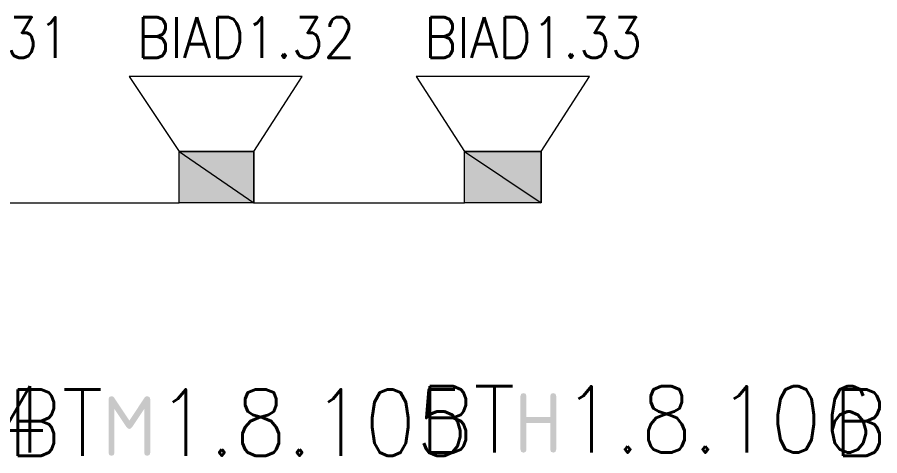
# Model space of a CAD drawing. Header units: millimetres. Extents: x 0 to 420, y 0 to 297.
# Drawn here: x 305.36 to 328.76, y 151.05 to 162.94 of the extents above; entities that cross this region are included whole.
import ezdxf

# ---------------------------------------------------------------- set-up
doc = ezdxf.new("R2010")
doc.units = ezdxf.units.MM
doc.styles.get("Standard").update_dxf_attribs({"font": 'STANDARD'})

msp = doc.modelspace()

# ---------------------------------------------------------------- hatches: boundary and pattern name
h = msp.add_hatch(color=82)
h.paths.add_polyline_path([(311.785, 159.300333), (309.753, 159.300333), (311.785, 157.903333)], flags=0)
h.paths.add_polyline_path([(309.753, 159.300333), (311.785, 157.903333), (309.753, 157.903333)], flags=0)
h = msp.add_hatch(color=82)
h.paths.add_polyline_path([(319.574334, 159.300333), (317.5, 159.300333), (319.574334, 157.903333)], flags=0)
h.paths.add_polyline_path([(317.5, 159.300333), (319.574334, 157.903333), (317.5, 157.903333)], flags=0)
for points in [[(308.889686, 152.659842), (308.949975, 152.639585), (308.970163, 152.578814), (308.970163, 151.12581), (308.949975, 151.065314), (308.889686, 151.045333), (308.828914, 151.065314), (308.808657, 151.12581), (308.808657, 152.313679), (308.479582, 151.820893), (308.444442, 151.783961), (308.405168, 151.771834), (308.364653, 151.783961), (308.3291, 151.820893), (308.001678, 152.313679), (308.001678, 151.12581), (307.981421, 151.065314), (307.920649, 151.045333), (307.860154, 151.065314), (307.840172, 151.12581), (307.840172, 152.578814), (307.860154, 152.639585), (307.920649, 152.659842), (307.960337, 152.649645), (307.991756, 152.619604), (308.405168, 151.999486), (308.820784, 152.624013), (308.849447, 152.650816)], [(319.016172, 151.210477), (319.016172, 152.66348), (319.036154, 152.724252), (319.096649, 152.744509), (319.157421, 152.724252), (319.177678, 152.66348), (319.177678, 152.098485), (319.823151, 152.098485), (319.823151, 152.66348), (319.843408, 152.724252), (319.90418, 152.744509), (319.964469, 152.724252), (319.984657, 152.66348), (319.984657, 151.210477), (319.964469, 151.149981), (319.90418, 151.129999), (319.843408, 151.149981), (319.823151, 151.210477), (319.823151, 151.936979), (319.177678, 151.936979), (319.177678, 151.210477), (319.157421, 151.149981), (319.096649, 151.129999), (319.036154, 151.149981)]]:
    msp.add_hatch(color=7).paths.add_polyline_path(points, flags=0)

# ---------------------------------------------------------------- linework, layer by layer
at = {"color": 82, "lineweight": 0}
for points in [[(311.785, 159.300333), (311.785, 157.903333), (309.753, 157.903333), (309.753, 159.300333), (311.785, 159.300333), (313.097334, 161.332333), (308.398334, 161.332333), (309.753, 159.300333)], [(319.574334, 159.300333), (319.574334, 157.903333), (317.5, 157.903333), (317.5, 159.300333), (319.574334, 159.300333), (320.886667, 161.332333), (316.187667, 161.332333), (317.5, 159.300333)]]:
    msp.add_lwpolyline(points, dxfattribs=at)
for points in [[(311.785, 159.300333), (309.753, 159.300333), (311.785, 157.903333)], [(309.753, 159.300333), (311.785, 157.903333), (309.753, 157.903333)], [(319.574334, 159.300333), (317.5, 159.300333), (319.574334, 157.903333)], [(317.5, 159.300333), (319.574334, 157.903333), (317.5, 157.903333)]]:
    msp.add_lwpolyline(points, close=True, dxfattribs=at)
at = {"color": 5, "lineweight": 0}
for points in [[(304.038, 157.903333), (309.753, 157.903333)], [(311.785, 157.903333), (317.5, 157.903333)]]:
    msp.add_lwpolyline(points, dxfattribs=at)

# ---------------------------------------------------------------- texts
at = {"color": 7, "attachment_point": 1}
for s, insert, char_height, width in [('BIAD1.31', (300.863014, 162.938825), 1.098488, 5.49244), ('BIAD1.32', (308.61, 162.938825), 1.098488, 5.73654844), ('BIAD1.33', (316.399326, 162.938825), 1.098488, 5.73654844), ('1.8.104', (297.77266, 152.928339), 1.798339, 6.99354056), ('BT', (305.096347, 152.843675), 1.798339, 2.59760078), ('1.8.105', (309.16032, 152.843675), 1.798339, 6.79372511), ('BT', (316.27234, 152.928339), 1.798339, 2.59760078), ('1.8.106', (320.166986, 152.928339), 1.798339, 6.79372511), ('BT', (327.490674, 152.843675), 1.798339, 2.59760078)]:
    msp.add_mtext(s, dxfattribs=dict(at, insert=insert, char_height=char_height, width=width))

doc.saveas('drawing.dxf')
